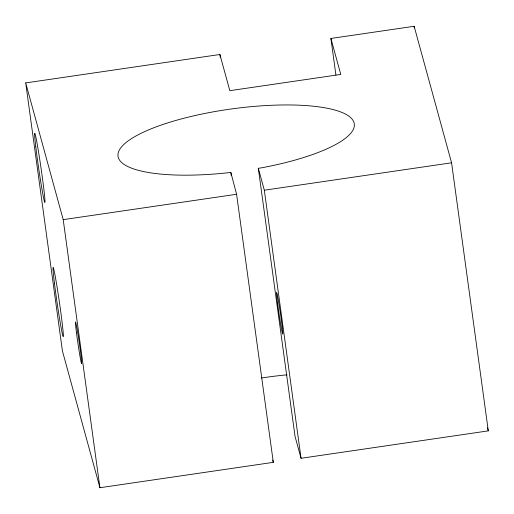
<?xml version="1.0" encoding="UTF-8"?>
<svg xmlns="http://www.w3.org/2000/svg" width="514" height="514" viewBox="0 0 514 514"><rect width="100%" height="100%" fill="white"/><g stroke="black" fill="none" stroke-linecap="round" stroke-linejoin="round"><path stroke-width="0.77" d="M25.7 82.915L219.889 54.49L229.816 90.682L340.776 74.44L330.907 38.46L414.13 26.278L451.575 162.797L488.3 430.873L301.05 458.282L295.036 436.367L258.317 168.29L261.587 167.815A119.222 31.457 -7.8 0 0 330.007 108.827A119.222 31.457 -7.8 0 0 131.372 138.709A119.222 31.457 -7.8 0 0 230.844 172.434L236.588 194.266L273.307 462.343L99.928 487.722L62.425 350.991L25.7 82.915L63.203 219.645L99.928 487.722M63.203 219.645L236.588 194.266M258.317 168.29L264.324 190.206L451.575 162.797M487.452 427.789L488.3 430.873M272.716 460.088L273.307 462.343M414.13 26.278L414.348 27.865M330.907 38.46L335.918 75.05M264.324 190.206L301.05 458.282M219.889 54.49L220.32 57.671M230.844 172.434L231.281 175.621M261.517 377.996A119.222 31.457 -7.8 0 1 287.063 374.828M76.419 332.307A21.042 0.707 81.7 0 0 81.604 363.546A21.042 0.707 81.7 0 0 77.659 332.327A21.042 0.707 81.7 0 0 76.419 332.307M277.541 302.868A21.042 0.707 81.7 0 0 282.726 334.106A21.042 0.707 81.7 0 0 278.781 302.887A21.042 0.707 81.7 0 0 277.541 302.868M54.433 283.201A35.068 1.182 81.7 0 0 63.19 336.619A35.068 1.182 81.7 0 0 56.913 286.067A35.068 1.182 81.7 0 0 54.433 283.201M35.794 146.895A35.068 1.182 81.7 0 0 44.699 202.336A35.068 1.182 81.7 0 0 38.961 154.541A35.068 1.182 81.7 0 0 35.794 146.895"/></g></svg>
